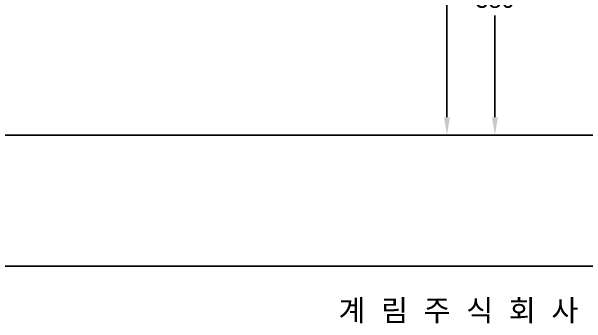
# Model space of a CAD drawing. Header units: millimetres. Extents: x 0 to 4460, y -80 to 3036.
# Drawn here: x 456 to 1259, y -80 to 355 of the extents above; entities that cross this region are included whole.
import ezdxf
from ezdxf.enums import TextEntityAlignment as Align

# ---------------------------------------------------------------- set-up
doc = ezdxf.new("R2010")
doc.units = ezdxf.units.MM
doc.header["$LTSCALE"] = 0.5
doc.header["$MEASUREMENT"] = 0
for name, color, linetype in [('TEXT', 7, 'Continuous'), ('도각라인', 7, 'Continuous'), ('외형선', 3, 'Continuous'), ('치수선', 7, 'Continuous')]:
    doc.layers.add(name, color=color, linetype=linetype)
doc.styles.add('____', font='')
doc.styles.add('타이틀', font='H2GTRM.TTF', dxfattribs={"height": 25})
doc.styles.get('____').set_extended_font_data('굴림')
doc.dimstyles.new('MSADIM', dxfattribs={"dimtxt": 35, "dimasz": 25, "dimexe": 10, "dimexo": 7.5, "dimgap": 0.09, "dimtad": 0, "dimtoh": 1, "dimdec": 0, "dimzin": 1, "dimdsep": 46, "dimtxsty": '____', "dimcen": 11.25, "dimadec": 0, "dimazin": 0, "dimtfac": 1, "dimtdec": 4, "dimtix": 1, "dimtmove": 0, "dimatfit": 3, "dimfxl": 1, "dimtolj": 1, "dimtzin": 1, "dimarcsym": 0})

# ---------------------------------------------------------------- blocks, each defined once
blk = doc.blocks.new('*D18')
at = {"layer": '치수선', "color": 0, "linetype": 'Continuous', "lineweight": -2, "transparency": 16777216}
for p, q in [((654.12, 562.77), (1140.99, 562.77)), ((1130.99, 537.77), (1130.99, 395.58)), ((1130.99, 207.77), (1130.99, 349.95)), ((1165.57, 182.77), (1120.99, 182.77))]:
    blk.add_line(p, q, dxfattribs=at)
at = {"layer": '치수선', "color": 0, "linetype": 'Continuous', "transparency": 16777216}
for points in [[(1126.83, 537.77), (1135.16, 537.77), (1130.99, 562.77)], [(1126.83, 207.77), (1135.16, 207.77), (1130.99, 182.77)]]:
    blk.add_solid(points, dxfattribs=at)
at = {"layer": '치수선', "color": 0, "linetype": 'Continuous', "transparency": 16777216, "insert": (1130.99, 372.77), "char_height": 25, "attachment_point": 5, "style": '____'}
blk.add_mtext('\\A1;380', dxfattribs=at)
blk = doc.blocks.new('*D21')
at = {"layer": '치수선', "color": 0, "linetype": 'Continuous', "lineweight": -2, "transparency": 16777216}
for p, q in [((749.82, 642.77), (1074, 642.77)), ((1064, 617.77), (1064, 435.6)), ((1064, 207.77), (1064, 389.94)), ((1095.57, 182.77), (1054, 182.77))]:
    blk.add_line(p, q, dxfattribs=at)
at = {"layer": '치수선', "color": 0, "linetype": 'Continuous', "transparency": 16777216}
for points in [[(1059.83, 617.77), (1068.17, 617.77), (1064, 642.77)], [(1059.83, 207.77), (1068.17, 207.77), (1064, 182.77)]]:
    blk.add_solid(points, dxfattribs=at)
at = {"layer": '치수선', "color": 0, "linetype": 'Continuous', "transparency": 16777216, "insert": (1064, 412.77), "char_height": 25, "attachment_point": 5, "style": '____'}
blk.add_mtext('\\A1;460', dxfattribs=at)

msp = doc.modelspace()

# ---------------------------------------------------------------- linework, layer by layer
at = {"layer": '도각라인', "color": 7}
msp.add_line((0, 0), (2160, 0), dxfattribs=at)
at = {"layer": '외형선', "linetype": 'Continuous'}
msp.add_lwpolyline([(201.42, 182.77), (1861.43, 182.77)], dxfattribs=at)

# ---------------------------------------------------------------- texts
at = {"layer": 'TEXT', "style": '타이틀'}
msp.add_text('계  림  주  식  회  사', height=30, dxfattribs=at).set_placement((1080, -62.08), align=Align.MIDDLE_CENTER)

# ---------------------------------------------------------------- dimensions: what is measured, and where the dimension line sits
at = {"layer": '치수선', "linetype": 'Continuous'}
for base, p1, p2, picture, middle in [((1064, 642.77), (1103.07, 182.77), (742.32, 642.77), '*D21', (1064, 412.77)), ((1130.99, 562.77), (1173.07, 182.77), (646.62, 562.77), '*D18', (1130.99, 372.77))]:
    dim = msp.add_linear_dim(base=base, p1=p1, p2=p2, angle=90, dimstyle='MSADIM', override={"dimtxt": 25, "dimgap": 10, "dimtih": 1}, dxfattribs=at)
    dim.commit()
    dim.dimension.update_dxf_attribs({"geometry": picture, "text_midpoint": middle})

doc.saveas('drawing.dxf')
